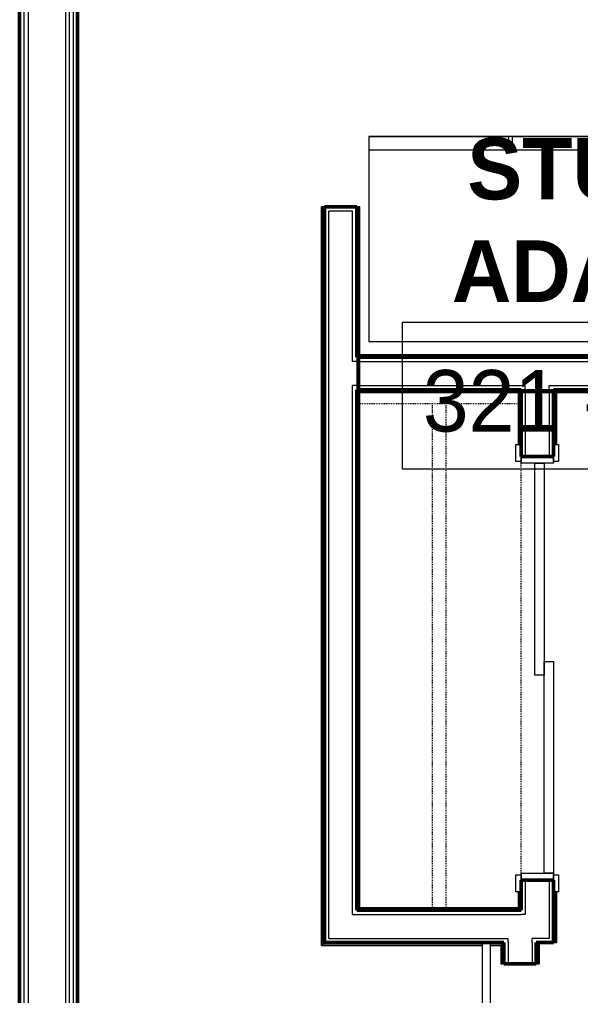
# Model space of a CAD drawing. Header units: inches. Extents: x -4218 to -1830, y 9767 to 12426.
# Drawn here: x -2719 to -2636.9, y 10558.2 to 10701 of the extents above; entities that cross this region are included whole.
import ezdxf

# ---------------------------------------------------------------- set-up
doc = ezdxf.new("R2010")
doc.units = ezdxf.units.IN
doc.header["$MEASUREMENT"] = 0
doc.linetypes.add('Dash', pattern=[0.25, 0.125, -0.125])
for name, color, linetype, lineweight in [('0-1', 7, 'Continuous', 5), ('0-2', 253, 'Continuous', 9), ('A-AREA-IDEN', 2, 'Continuous', 9), ('A-DOOR-1', 7, 'Continuous', 9), ('A-DOOR-2', 50, 'Continuous', 20), ('A-DOOR-3', 250, 'Continuous', 50), ('A-DOOR-FRAM-1', 50, 'Continuous', 20), ('A-WALL-1', 250, 'Continuous', 50), ('A-WALL-2', 10, 'Continuous', 13), ('A-WALL-3', 254, 'Continuous', 9), ('A-WALL-4', 253, 'Continuous', 9), ('A-WALL-5', 252, 'Continuous', 9), ('A-WALL-6', 7, 'Continuous', 9), ('I-WALL-1', 250, 'Continuous', 50), ('I-WALL-4', 252, 'Continuous', 9), ('Q-CASE-HDLN-1', 7, 'Dash', 9), ('Q-SPCQ-1', 7, 'Continuous', 9)]:
    doc.layers.add(name, color=color, linetype=linetype, lineweight=lineweight)
doc.styles.add('Century Gothic', font='ufonts.com_century-gothic.ttf', dxfattribs={"height": 9})
doc.styles.add('Century Gothic_B', font='GOTHICB.TTF', dxfattribs={"height": 9})

# ---------------------------------------------------------------- blocks, each defined once
blk = doc.blocks.new('Basic Wall _ INT - W4BØF - _5_8 GYP - 2X4 WOOD_BATT_ - 5_8 GYP_ - ___-3182903-BACKGROUND - 3RD FLOOR')
at = {"layer": 'A-WALL-3'}
blk.add_line((-2643.32, 10526.8), (-2643.35, 10526.8), dxfattribs=at)
at = {"layer": 'A-WALL-4'}
for p, q in [((-2643.32, 10565.9), (-2643.35, 10565.9)), ((-2643.15, 10565.9), (-2643.21, 10565.9)), ((-2643, 10565.9), (-2643.14, 10565.9)), ((-2642.94, 10565.9), (-2643, 10565.9)), ((-2643.35, 10522.54), (-2643.35, 10526.8)), ((-2643.15, 10526.8), (-2643.21, 10526.8)), ((-2643, 10526.8), (-2643.14, 10526.8)), ((-2642.94, 10526.8), (-2643, 10526.8)), ((-2643, 10526.79), (-2643, 10522.58)), ((-2643, 10522.4), (-2643, 10522.34)), ((-2643, 10522.34), (-2643, 10522.25)), ((-2643, 10522.24), (-2643, 10522.13)), ((-2643.35, 10475.54), (-2643.35, 10476.16))]:
    blk.add_line(p, q, dxfattribs=at)
at = {"layer": 'A-WALL-5'}
for p, q in [((-2643.35, 10565.9), (-2643.31, 10565.9)), ((-2643.35, 10562.8), (-2643.35, 10565.9)), ((-2643.31, 10565.9), (-2643.22, 10565.9)), ((-2643.22, 10565.9), (-2642.94, 10565.9)), ((-2643, 10565.9), (-2643, 10562.8)), ((-2643.35, 10562.8), (-2643.32, 10562.8)), ((-2643.21, 10562.8), (-2643.15, 10562.8)), ((-2643.14, 10562.8), (-2643, 10562.8)), ((-2643, 10562.8), (-2642.94, 10562.8)), ((-2643.35, 10526.8), (-2643.31, 10526.8)), ((-2643.31, 10526.8), (-2643.22, 10526.8)), ((-2643.22, 10526.8), (-2642.94, 10526.8)), ((-2643.22, 10522.56), (-2643.22, 10526.79)), ((-2642.94, 10526.79), (-2642.94, 10522.58)), ((-2643.35, 10476.16), (-2643.35, 10522.54)), ((-2643, 10522.13), (-2643, 10475.52)), ((-2642.94, 10522.4), (-2642.94, 10522.34)), ((-2642.94, 10522.34), (-2642.94, 10522.25)), ((-2642.94, 10522.24), (-2642.94, 10522.13)), ((-2643.35, 10475.52), (-2643.32, 10475.52)), ((-2643.21, 10475.52), (-2643.15, 10475.52)), ((-2643.14, 10475.52), (-2643, 10475.52)), ((-2643, 10475.52), (-2642.94, 10475.52))]:
    blk.add_line(p, q, dxfattribs=at)
at = {"layer": 'A-WALL-6'}
for p, q in [((-2643.22, 10562.8), (-2643.22, 10565.9)), ((-2642.94, 10565.9), (-2642.94, 10562.8)), ((-2643.31, 10562.8), (-2643.35, 10562.8)), ((-2643.22, 10562.8), (-2643.31, 10562.8)), ((-2642.94, 10562.8), (-2643.22, 10562.8)), ((-2643.22, 10475.52), (-2643.22, 10522.54)), ((-2642.94, 10522.13), (-2642.94, 10475.52)), ((-2643.31, 10475.52), (-2643.35, 10475.52)), ((-2643.22, 10475.52), (-2643.31, 10475.52)), ((-2642.94, 10475.52), (-2643.22, 10475.52))]:
    blk.add_line(p, q, dxfattribs=at)
blk = doc.blocks.new('Basic Wall _ INT - W4BØF - _5_8 GYP - 2X4 WOOD_BATT_ - 5_8 GYP_ - ___-3182904-BACKGROUND - 3RD FLOOR')
at = {"layer": 'A-WALL-4'}
for p, q in [((-2648.3, 10565.69), (-2648.45, 10565.55)), ((-2648.24, 10565.76), (-2648.3, 10565.7)), ((-2648.1, 10565.9), (-2648.12, 10565.87)), ((-2648.45, 10565.55), (-2648.51, 10565.48)), ((-2648.45, 10476.16), (-2648.45, 10475.54)), ((-2648.1, 10475.54), (-2648.1, 10476.16)), ((-2648.51, 10475.52), (-2648.45, 10475.52)), ((-2648.45, 10475.52), (-2648.3, 10475.52)), ((-2648.3, 10475.52), (-2648.24, 10475.52)), ((-2648.12, 10475.52), (-2648.1, 10475.52))]:
    blk.add_line(p, q, dxfattribs=at)
at = {"layer": 'A-WALL-5'}
for p, q in [((-2648.1, 10562.8), (-2648.1, 10565.9)), ((-2648.45, 10565.55), (-2648.45, 10562.8)), ((-2648.51, 10562.8), (-2648.45, 10562.8)), ((-2648.45, 10562.8), (-2648.3, 10562.8)), ((-2648.3, 10562.8), (-2648.24, 10562.8)), ((-2648.12, 10562.8), (-2648.1, 10562.8)), ((-2648.45, 10526.8), (-2648.51, 10526.8)), ((-2648.3, 10526.8), (-2648.45, 10526.8)), ((-2648.45, 10526.8), (-2648.45, 10476.16)), ((-2648.24, 10526.8), (-2648.3, 10526.8)), ((-2648.1, 10526.8), (-2648.12, 10526.8)), ((-2648.1, 10476.16), (-2648.1, 10526.8)), ((-2648.51, 10476.16), (-2648.51, 10475.54)), ((-2648.22, 10476.16), (-2648.22, 10475.54)), ((-2648.22, 10475.52), (-2648.51, 10475.52)), ((-2648.14, 10475.52), (-2648.22, 10475.52)), ((-2648.1, 10475.52), (-2648.14, 10475.52))]:
    blk.add_line(p, q, dxfattribs=at)
at = {"layer": 'A-WALL-6'}
for p, q in [((-2648.22, 10565.77), (-2648.22, 10562.8)), ((-2648.14, 10565.85), (-2648.1, 10565.9)), ((-2648.51, 10565.48), (-2648.51, 10562.8)), ((-2648.22, 10562.8), (-2648.51, 10562.8)), ((-2648.14, 10562.8), (-2648.22, 10562.8)), ((-2648.1, 10562.8), (-2648.14, 10562.8)), ((-2648.51, 10526.8), (-2648.22, 10526.8)), ((-2648.51, 10526.8), (-2648.51, 10476.16)), ((-2648.22, 10526.8), (-2648.22, 10476.16)), ((-2648.22, 10526.8), (-2648.14, 10526.8)), ((-2648.14, 10526.8), (-2648.1, 10526.8))]:
    blk.add_line(p, q, dxfattribs=at)
at = {"layer": 'A-WALL-6', "flags": 128}
for points in [[(-2648.51, 10565.48), (-2648.39, 10565.6), (-2648.3, 10565.7), (-2648.24, 10565.75), (-2648.22, 10565.77)], [(-2648.22, 10565.77), (-2648.22, 10565.78), (-2648.21, 10565.78), (-2648.2, 10565.8), (-2648.18, 10565.81), (-2648.16, 10565.83), (-2648.14, 10565.85)]]:
    blk.add_lwpolyline(points, dxfattribs=at)
blk = doc.blocks.new('Basic Wall _ INT - W4BØF - _5_8 GYP - 2X4 WOOD_BATT_ - 5_8 GYP_ - ___-3182907-BACKGROUND - 3RD FLOOR')
at = {"layer": 'A-WALL-3'}
for p, q in [((-2645.93, 10646.8), (-2645.99, 10646.8)), ((-2645.78, 10646.8), (-2645.93, 10646.8)), ((-2645.72, 10646.8), (-2645.78, 10646.8)), ((-2645.58, 10646.8), (-2645.6, 10646.8))]:
    blk.add_line(p, q, dxfattribs=at)
at = {"layer": 'A-WALL-4'}
for p, q in [((-2645.99, 10646.8), (-2645.87, 10646.8)), ((-2645.93, 10646.64), (-2645.93, 10646.59)), ((-2645.93, 10646.58), (-2645.93, 10646.5)), ((-2645.93, 10646.48), (-2645.93, 10646.38)), ((-2645.87, 10646.8), (-2645.78, 10646.8)), ((-2645.78, 10646.8), (-2645.7, 10646.8)), ((-2645.7, 10646.8), (-2645.69, 10646.8)), ((-2645.69, 10646.8), (-2645.64, 10646.8)), ((-2645.58, 10573.31), (-2645.58, 10575.06)), ((-2645.99, 10571.06), (-2645.93, 10571)), ((-2645.93, 10571), (-2645.78, 10570.85)), ((-2645.78, 10570.85), (-2645.72, 10570.79)), ((-2645.6, 10570.67), (-2645.58, 10570.65))]:
    blk.add_line(p, q, dxfattribs=at)
at = {"layer": 'A-WALL-5'}
for p, q in [((-2645.99, 10646.64), (-2645.99, 10646.59)), ((-2645.99, 10646.58), (-2645.99, 10646.5)), ((-2645.99, 10646.48), (-2645.99, 10646.38)), ((-2645.93, 10646.38), (-2645.93, 10638.81)), ((-2645.64, 10646.8), (-2645.62, 10646.8)), ((-2645.62, 10646.8), (-2645.58, 10646.8)), ((-2645.58, 10638.81), (-2645.58, 10646.8)), ((-2645.93, 10573.31), (-2645.93, 10571)), ((-2645.58, 10570.65), (-2645.58, 10573.31))]:
    blk.add_line(p, q, dxfattribs=at)
at = {"layer": 'A-WALL-6'}
for p, q in [((-2645.99, 10646.38), (-2645.99, 10638.81)), ((-2645.7, 10646.8), (-2645.7, 10638.81)), ((-2645.99, 10573.31), (-2645.99, 10571.06)), ((-2645.7, 10573.31), (-2645.7, 10570.77))]:
    blk.add_line(p, q, dxfattribs=at)
at = {"layer": 'A-WALL-6', "flags": 128}
for points in [[(-2645.7, 10570.77), (-2645.72, 10570.79), (-2645.78, 10570.85), (-2645.87, 10570.94), (-2645.99, 10571.06)], [(-2645.62, 10570.69), (-2645.64, 10570.71), (-2645.66, 10570.73), (-2645.68, 10570.75), (-2645.69, 10570.76), (-2645.7, 10570.77), (-2645.7, 10570.77)]]:
    blk.add_lwpolyline(points, dxfattribs=at)
blk = doc.blocks.new('Basic Wall _ INT - W4BØF - _5_8 GYP - 2X4 WOOD_BATT_ - 5_8 GYP_ - ___-3182908-BACKGROUND - 3RD FLOOR')
at = {"layer": 'A-WALL-3'}
for p, q in [((-2640.8, 10646.8), (-2640.83, 10646.8)), ((-2640.62, 10646.8), (-2640.69, 10646.8)), ((-2640.47, 10646.8), (-2640.62, 10646.8)), ((-2640.41, 10646.8), (-2640.47, 10646.8))]:
    blk.add_line(p, q, dxfattribs=at)
at = {"layer": 'A-WALL-4'}
for p, q in [((-2640.76, 10646.8), (-2640.72, 10646.8)), ((-2640.72, 10646.8), (-2640.71, 10646.8)), ((-2640.71, 10646.8), (-2640.7, 10646.8)), ((-2640.7, 10646.8), (-2640.7, 10646.8)), ((-2640.7, 10646.8), (-2640.68, 10646.8)), ((-2640.68, 10646.8), (-2640.53, 10646.8)), ((-2640.53, 10646.8), (-2640.41, 10646.8)), ((-2640.47, 10646.64), (-2640.47, 10646.59)), ((-2640.47, 10646.58), (-2640.47, 10646.5)), ((-2640.47, 10646.48), (-2640.47, 10646.38)), ((-2640.83, 10573.31), (-2640.83, 10574.67))]:
    blk.add_line(p, q, dxfattribs=at)
at = {"layer": 'A-WALL-5'}
for p, q in [((-2640.83, 10646.8), (-2640.78, 10646.8)), ((-2640.83, 10638.81), (-2640.83, 10646.8)), ((-2640.78, 10646.8), (-2640.76, 10646.8)), ((-2640.47, 10646.38), (-2640.47, 10638.81)), ((-2640.41, 10646.64), (-2640.41, 10646.59)), ((-2640.41, 10646.58), (-2640.41, 10646.5)), ((-2640.41, 10646.48), (-2640.41, 10646.38)), ((-2640.83, 10565.9), (-2640.83, 10573.31)), ((-2640.47, 10573.31), (-2640.47, 10565.9)), ((-2640.83, 10565.9), (-2640.8, 10565.9)), ((-2640.69, 10565.9), (-2640.62, 10565.9)), ((-2640.62, 10565.9), (-2640.47, 10565.9)), ((-2640.47, 10565.9), (-2640.41, 10565.9))]:
    blk.add_line(p, q, dxfattribs=at)
at = {"layer": 'A-WALL-6'}
for p, q in [((-2640.7, 10638.81), (-2640.7, 10646.8)), ((-2640.41, 10646.38), (-2640.41, 10638.81)), ((-2640.7, 10565.9), (-2640.7, 10573.31)), ((-2640.41, 10573.31), (-2640.41, 10565.9)), ((-2640.78, 10565.9), (-2640.83, 10565.9)), ((-2640.7, 10565.9), (-2640.78, 10565.9)), ((-2640.41, 10565.9), (-2640.7, 10565.9))]:
    blk.add_line(p, q, dxfattribs=at)
blk = doc.blocks.new('SLIDING - FLUSH - 5-0 x 6-8-3203586-BACKGROUND - 3RD FLOOR')
at = {"layer": 'A-DOOR-1'}
for p, q in [((-32.75, 3.25), (-30.25, 3.25)), ((-32.75, 2.5), (-32.75, 3.25)), ((-30.25, 3.25), (-30.25, 2.5)), ((30.25, 3.25), (32.75, 3.25)), ((30.25, 2.5), (30.25, 3.25)), ((32.75, 3.25), (32.75, 2.5)), ((-30.25, 2.5), (-32.75, 2.5)), ((32.75, 2.5), (30.25, 2.5)), ((-32.75, -2.25), (-30.25, -2.25)), ((-32.75, -3), (-32.75, -2.25)), ((-30.25, -2.25), (-30.25, -3)), ((30.25, -2.25), (32.75, -2.25)), ((30.25, -3), (30.25, -2.25)), ((32.75, -2.25), (32.75, -3)), ((-30.25, -3), (-32.75, -3)), ((32.75, -3), (30.25, -3))]:
    blk.add_line(p, q, dxfattribs=at)
at = {"layer": 'A-DOOR-2'}
for p, q in [((-1, -0.88), (-1, 0.5)), ((-1, 0.5), (30, 0.5)), ((30, 0.5), (30, -0.88)), ((-30, -2.25), (-30, -0.88)), ((-30, -0.88), (1, -0.88)), ((30, -0.88), (-1, -0.88)), ((1, -0.88), (1, -2.25)), ((1, -2.25), (-30, -2.25))]:
    blk.add_line(p, q, dxfattribs=at)
at = {"layer": 'A-DOOR-FRAM-1'}
for p, q in [((-31, -2.25), (-31, 2.5)), ((-31, 2.5), (-30, 2.5)), ((-30, 2.5), (-30, -2.25)), ((30, 2.5), (31, 2.5)), ((30, -2.25), (30, 2.5)), ((31, 2.5), (31, -2.25)), ((-30, -2.25), (-31, -2.25)), ((31, -2.25), (30, -2.25))]:
    blk.add_line(p, q, dxfattribs=at)
blk = doc.blocks.new('Basic Wall _ INT - W4BØF - _5_8 GYP - 2X4 WOOD_BATT_ - 5_8 GYP_ - ___-3182909-BACKGROUND - 3RD FLOOR')
at = {"layer": 'A-WALL-3'}
for p, q in [((-2669.6, 10651.96), (-2669.6, 10651.9)), ((-2669.6, 10651.9), (-2669.6, 10651.75)), ((-2669.6, 10651.75), (-2669.6, 10651.69)), ((-2669.6, 10651.57), (-2669.6, 10651.55)), ((-2634.85, 10651.9), (-2631.57, 10651.9)), ((-2610.62, 10651.55), (-2634.85, 10651.55)), ((-2631.51, 10651.9), (-2610.62, 10651.9)), ((-2586.62, 10651.9), (-2586.37, 10651.9)), ((-2586.37, 10651.55), (-2586.62, 10651.55)), ((-2553.37, 10651.55), (-2586.37, 10651.55)), ((-2553.37, 10651.9), (-2521.81, 10651.9)), ((-2517.37, 10651.55), (-2553.37, 10651.55)), ((-2521.8, 10651.9), (-2519.89, 10651.9)), ((-2519.8, 10651.9), (-2517.37, 10651.9)), ((-2516.75, 10651.9), (-2516.75, 10651.96)), ((-2516.75, 10651.75), (-2516.75, 10651.9)), ((-2516.75, 10651.69), (-2516.75, 10651.75)), ((-2516.75, 10651.55), (-2516.75, 10651.57))]:
    blk.add_line(p, q, dxfattribs=at)
at = {"layer": 'A-WALL-4'}
for p, q in [((-2669.6, 10651.67), (-2669.6, 10651.96)), ((-2669.6, 10651.63), (-2669.6, 10651.67)), ((-2669.6, 10651.61), (-2669.6, 10651.63)), ((-2669.44, 10651.9), (-2669.4, 10651.9)), ((-2669.38, 10651.9), (-2669.3, 10651.9)), ((-2669.28, 10651.9), (-2669.19, 10651.9)), ((-2633.77, 10651.67), (-2634.85, 10651.67)), ((-2610.62, 10651.67), (-2633.66, 10651.67)), ((-2586.37, 10651.67), (-2586.62, 10651.67)), ((-2518.27, 10651.67), (-2553.37, 10651.67)), ((-2517.37, 10651.67), (-2518.18, 10651.67)), ((-2517.37, 10651.9), (-2516.75, 10651.9)), ((-2516.75, 10651.55), (-2517.37, 10651.55)), ((-2516.75, 10651.96), (-2516.75, 10651.75)), ((-2516.75, 10651.75), (-2516.75, 10651.69)), ((-2516.75, 10651.69), (-2516.75, 10651.67)), ((-2516.75, 10651.67), (-2516.75, 10651.65)), ((-2516.75, 10651.67), (-2516.75, 10651.67)), ((-2516.75, 10651.65), (-2516.75, 10651.61)), ((-2516.75, 10651.61), (-2516.75, 10651.59)), ((-2516.75, 10651.59), (-2516.75, 10651.55))]:
    blk.add_line(p, q, dxfattribs=at)
at = {"layer": 'A-WALL-5'}
for p, q in [((-2669.6, 10651.59), (-2669.6, 10651.61)), ((-2669.6, 10651.55), (-2669.6, 10651.59)), ((-2634.85, 10651.55), (-2669.6, 10651.55)), ((-2669.44, 10651.96), (-2669.4, 10651.96)), ((-2669.38, 10651.96), (-2669.3, 10651.96)), ((-2669.28, 10651.96), (-2669.19, 10651.96)), ((-2669.19, 10651.9), (-2634.85, 10651.9)), ((-2634.85, 10651.96), (-2630.94, 10651.96)), ((-2630.92, 10651.96), (-2610.62, 10651.96)), ((-2586.62, 10651.96), (-2586.37, 10651.96)), ((-2543.12, 10651.96), (-2542.37, 10651.96)), ((-2517.37, 10651.96), (-2516.75, 10651.96)), ((-2516.75, 10651.67), (-2517.37, 10651.67))]:
    blk.add_line(p, q, dxfattribs=at)
at = {"layer": 'A-WALL-6'}
for p, q in [((-2634.85, 10651.67), (-2669.6, 10651.67)), ((-2669.19, 10651.96), (-2634.85, 10651.96))]:
    blk.add_line(p, q, dxfattribs=at)
blk = doc.blocks.new('Basic Wall _ INT - W4BØF - _5_8 GYP - 2X4 WOOD_BATT_ - 5_8 GYP_ - ___-3182910-BACKGROUND - 3RD FLOOR')
at = {"layer": 'A-WALL-3'}
for p, q in [((-2669.6, 10646.8), (-2669.6, 10646.77)), ((-2669.6, 10646.66), (-2669.6, 10646.59)), ((-2669.6, 10646.59), (-2669.6, 10646.44)), ((-2669.6, 10646.44), (-2669.6, 10646.38)), ((-2516.75, 10646.77), (-2516.75, 10646.8)), ((-2516.75, 10646.59), (-2516.75, 10646.66)), ((-2516.75, 10646.44), (-2516.75, 10646.59)), ((-2516.75, 10646.38), (-2516.75, 10646.44))]:
    blk.add_line(p, q, dxfattribs=at)
at = {"layer": 'A-WALL-4'}
for p, q in [((-2669.6, 10646.69), (-2669.6, 10646.73)), ((-2669.6, 10646.68), (-2669.6, 10646.69)), ((-2669.6, 10646.67), (-2669.6, 10646.68)), ((-2669.6, 10646.59), (-2669.6, 10646.67)), ((-2669.6, 10646.67), (-2669.6, 10646.67)), ((-2669.6, 10646.38), (-2669.6, 10646.59)), ((-2669.37, 10646.44), (-2669.3, 10646.44)), ((-2669.27, 10646.44), (-2669.19, 10646.44)), ((-2645.99, 10646.44), (-2645.87, 10646.44)), ((-2645.87, 10646.44), (-2645.78, 10646.44)), ((-2645.78, 10646.44), (-2645.72, 10646.44)), ((-2640.83, 10646.8), (-2645.58, 10646.8)), ((-2645.58, 10646.44), (-2644.97, 10646.44)), ((-2644.95, 10646.44), (-2641.45, 10646.44)), ((-2641.43, 10646.44), (-2640.83, 10646.44)), ((-2640.68, 10646.44), (-2640.63, 10646.44)), ((-2640.62, 10646.44), (-2640.53, 10646.44)), ((-2640.53, 10646.44), (-2640.42, 10646.44)), ((-2516.75, 10646.8), (-2517.37, 10646.8)), ((-2517.37, 10646.44), (-2516.75, 10646.44)), ((-2516.75, 10646.8), (-2516.75, 10646.75)), ((-2516.75, 10646.75), (-2516.75, 10646.73)), ((-2516.75, 10646.73), (-2516.75, 10646.71)), ((-2516.75, 10646.71), (-2516.75, 10646.69)), ((-2516.75, 10646.69), (-2516.75, 10646.68)), ((-2516.75, 10646.68), (-2516.75, 10646.67)), ((-2516.75, 10646.67), (-2516.75, 10646.67)), ((-2516.75, 10646.67), (-2516.75, 10646.38))]:
    blk.add_line(p, q, dxfattribs=at)
at = {"layer": 'A-WALL-5'}
for p, q in [((-2669.6, 10646.75), (-2669.6, 10646.8)), ((-2645.58, 10646.8), (-2669.6, 10646.8)), ((-2669.6, 10646.73), (-2669.6, 10646.75)), ((-2669.37, 10646.38), (-2669.3, 10646.38)), ((-2669.27, 10646.38), (-2669.19, 10646.38)), ((-2669.19, 10646.44), (-2645.99, 10646.44)), ((-2645.99, 10646.38), (-2645.87, 10646.38)), ((-2645.87, 10646.38), (-2645.78, 10646.38)), ((-2645.78, 10646.38), (-2645.72, 10646.38)), ((-2645.58, 10646.67), (-2644.96, 10646.67)), ((-2645.58, 10646.38), (-2644.98, 10646.38)), ((-2644.95, 10646.67), (-2641.45, 10646.67)), ((-2644.95, 10646.38), (-2641.45, 10646.38)), ((-2641.44, 10646.67), (-2640.83, 10646.67)), ((-2641.42, 10646.38), (-2640.83, 10646.38)), ((-2517.37, 10646.8), (-2640.83, 10646.8)), ((-2640.68, 10646.38), (-2640.63, 10646.38)), ((-2640.62, 10646.38), (-2640.54, 10646.38)), ((-2640.53, 10646.38), (-2640.42, 10646.38)), ((-2640.42, 10646.44), (-2517.37, 10646.44)), ((-2517.37, 10646.67), (-2516.75, 10646.67)), ((-2517.37, 10646.38), (-2516.75, 10646.38))]:
    blk.add_line(p, q, dxfattribs=at)
at = {"layer": 'A-WALL-6'}
for p, q in [((-2669.6, 10646.67), (-2645.58, 10646.67)), ((-2669.19, 10646.38), (-2645.99, 10646.38)), ((-2640.83, 10646.67), (-2517.37, 10646.67)), ((-2640.41, 10646.38), (-2517.37, 10646.38))]:
    blk.add_line(p, q, dxfattribs=at)
blk = doc.blocks.new('Basic Wall _ INT - W4BØF - _5_8 GYP - 2X4 WOOD_BATT_ - 5_8 GYP_ - ___-3182911-BACKGROUND - 3RD FLOOR')
at = {"layer": 'A-WALL-4'}
for p, q in [((-2669.6, 10651.55), (-2669.6, 10646.8)), ((-2669.25, 10651.84), (-2669.25, 10651.96)), ((-2669.25, 10651.75), (-2669.25, 10651.84)), ((-2669.25, 10651.69), (-2669.25, 10651.75)), ((-2669.25, 10650.92), (-2669.25, 10651.54)), ((-2669.25, 10647.42), (-2669.25, 10650.87)), ((-2669.25, 10646.8), (-2669.25, 10647.41)), ((-2669.25, 10646.59), (-2669.25, 10646.65)), ((-2669.25, 10646.5), (-2669.25, 10646.59)), ((-2669.25, 10646.38), (-2669.25, 10646.5)), ((-2669.6, 10570.65), (-2669.57, 10570.67)), ((-2669.46, 10570.79), (-2669.4, 10570.85)), ((-2669.39, 10570.85), (-2669.25, 10571)), ((-2669.25, 10571), (-2669.19, 10571.06))]:
    blk.add_line(p, q, dxfattribs=at)
at = {"layer": 'A-WALL-5'}
for p, q in [((-2669.57, 10673.56), (-2669.6, 10673.56)), ((-2669.6, 10673.56), (-2669.6, 10651.55)), ((-2669.4, 10673.56), (-2669.46, 10673.56)), ((-2669.25, 10673.56), (-2669.39, 10673.56)), ((-2669.19, 10673.56), (-2669.25, 10673.56)), ((-2669.25, 10651.96), (-2669.25, 10673.56)), ((-2669.47, 10650.92), (-2669.47, 10651.55)), ((-2669.19, 10651.84), (-2669.19, 10651.96)), ((-2669.19, 10651.75), (-2669.19, 10651.84)), ((-2669.19, 10651.69), (-2669.19, 10651.75)), ((-2669.19, 10650.87), (-2669.19, 10651.54)), ((-2669.47, 10647.42), (-2669.47, 10650.9)), ((-2669.19, 10647.42), (-2669.19, 10650.86)), ((-2669.47, 10646.8), (-2669.47, 10647.42)), ((-2669.19, 10646.8), (-2669.19, 10647.41)), ((-2669.6, 10646.8), (-2669.6, 10570.65)), ((-2669.25, 10571), (-2669.25, 10646.38)), ((-2669.19, 10646.59), (-2669.19, 10646.65)), ((-2669.19, 10646.5), (-2669.19, 10646.59)), ((-2669.19, 10646.38), (-2669.19, 10646.5))]:
    blk.add_line(p, q, dxfattribs=at)
at = {"layer": 'A-WALL-6'}
for p, q in [((-2669.6, 10673.56), (-2669.56, 10673.56)), ((-2669.56, 10673.56), (-2669.47, 10673.56)), ((-2669.47, 10651.55), (-2669.47, 10673.56)), ((-2669.47, 10673.56), (-2669.19, 10673.56)), ((-2669.19, 10651.96), (-2669.19, 10673.56)), ((-2669.47, 10570.77), (-2669.47, 10646.8)), ((-2669.19, 10571.06), (-2669.19, 10646.38))]:
    blk.add_line(p, q, dxfattribs=at)
at = {"layer": 'A-WALL-6', "flags": 128}
for points in [[(-2669.47, 10570.77), (-2669.48, 10570.77), (-2669.48, 10570.76), (-2669.5, 10570.75), (-2669.51, 10570.73), (-2669.53, 10570.71), (-2669.56, 10570.69)], [(-2669.19, 10571.06), (-2669.3, 10570.94), (-2669.4, 10570.85), (-2669.45, 10570.79), (-2669.47, 10570.77)]]:
    blk.add_lwpolyline(points, dxfattribs=at)
blk = doc.blocks.new('Basic Wall _ INT - W4BØF - _5_8 GYP - 2X4 WOOD_BATT_ - 5_8 GYP_ - ___-3182912-BACKGROUND - 3RD FLOOR')
at = {"layer": 'A-WALL-4'}
for p, q in [((-2674.7, 10565.55), (-2674.55, 10565.69)), ((-2674.55, 10565.7), (-2674.49, 10565.76)), ((-2674.37, 10565.87), (-2674.35, 10565.9)), ((-2674.76, 10565.48), (-2674.7, 10565.55))]:
    blk.add_line(p, q, dxfattribs=at)
at = {"layer": 'A-WALL-5'}
for p, q in [((-2674.7, 10673.56), (-2674.76, 10673.56)), ((-2674.55, 10673.56), (-2674.7, 10673.56)), ((-2674.7, 10565.55), (-2674.7, 10673.56)), ((-2674.49, 10673.56), (-2674.55, 10673.56)), ((-2674.35, 10673.56), (-2674.37, 10673.56)), ((-2674.35, 10673.56), (-2674.35, 10565.9))]:
    blk.add_line(p, q, dxfattribs=at)
at = {"layer": 'A-WALL-6'}
for p, q in [((-2674.76, 10673.56), (-2674.47, 10673.56)), ((-2674.76, 10565.48), (-2674.76, 10673.56)), ((-2674.47, 10673.56), (-2674.47, 10565.77)), ((-2674.47, 10673.56), (-2674.39, 10673.56)), ((-2674.39, 10673.56), (-2674.35, 10673.56))]:
    blk.add_line(p, q, dxfattribs=at)
at = {"layer": 'A-WALL-6', "flags": 128}
for points in [[(-2674.47, 10565.77), (-2674.49, 10565.75), (-2674.55, 10565.7), (-2674.64, 10565.6), (-2674.76, 10565.48)], [(-2674.39, 10565.85), (-2674.41, 10565.83), (-2674.43, 10565.81), (-2674.45, 10565.8), (-2674.46, 10565.78), (-2674.47, 10565.78), (-2674.47, 10565.77)]]:
    blk.add_lwpolyline(points, dxfattribs=at)
blk = doc.blocks.new('Basic Wall _ INT - W4BØF - _5_8 GYP - 2X4 WOOD_BATT_ - 5_8 GYP_ - ___-3182913-BACKGROUND - 3RD FLOOR')
at = {"layer": 'A-WALL-4'}
for p, q in [((-2674.55, 10565.69), (-2674.7, 10565.55)), ((-2674.49, 10565.76), (-2674.55, 10565.7)), ((-2674.35, 10565.9), (-2674.37, 10565.87)), ((-2648.45, 10565.55), (-2648.3, 10565.69)), ((-2648.3, 10565.7), (-2648.24, 10565.76)), ((-2648.12, 10565.87), (-2648.1, 10565.9)), ((-2674.7, 10565.55), (-2674.76, 10565.48)), ((-2648.51, 10565.48), (-2648.45, 10565.55))]:
    blk.add_line(p, q, dxfattribs=at)
at = {"layer": 'A-WALL-5'}
for p, q in [((-2648.1, 10565.9), (-2674.35, 10565.9)), ((-2674.7, 10565.55), (-2651.3, 10565.55)), ((-2650.05, 10565.55), (-2648.45, 10565.55))]:
    blk.add_line(p, q, dxfattribs=at)
at = {"layer": 'A-WALL-6'}
for p, q in [((-2674.47, 10565.77), (-2651.3, 10565.77)), ((-2650.05, 10565.77), (-2648.22, 10565.77)), ((-2648.1, 10565.9), (-2648.14, 10565.85)), ((-2674.76, 10565.48), (-2651.3, 10565.48)), ((-2650.05, 10565.48), (-2648.51, 10565.48))]:
    blk.add_line(p, q, dxfattribs=at)
at = {"layer": 'A-WALL-6', "flags": 128}
for points in [[(-2674.76, 10565.48), (-2674.64, 10565.6), (-2674.55, 10565.7), (-2674.49, 10565.75), (-2674.47, 10565.77)], [(-2674.47, 10565.77), (-2674.47, 10565.78), (-2674.46, 10565.78), (-2674.45, 10565.8), (-2674.43, 10565.81), (-2674.41, 10565.83), (-2674.39, 10565.85)], [(-2648.22, 10565.77), (-2648.24, 10565.75), (-2648.3, 10565.7), (-2648.39, 10565.6), (-2648.51, 10565.48)], [(-2648.14, 10565.85), (-2648.16, 10565.83), (-2648.18, 10565.81), (-2648.2, 10565.8), (-2648.21, 10565.78), (-2648.22, 10565.78), (-2648.22, 10565.77)]]:
    blk.add_lwpolyline(points, dxfattribs=at)
blk = doc.blocks.new('Basic Wall _ INT - W4BØF - _5_8 GYP - 2X4 WOOD_BATT_ - 5_8 GYP_ - ___-3182914-BACKGROUND - 3RD FLOOR')
at = {"layer": 'A-WALL-4'}
for p, q in [((-2669.57, 10570.67), (-2669.6, 10570.65)), ((-2669.4, 10570.85), (-2669.46, 10570.79)), ((-2669.25, 10571), (-2669.39, 10570.85)), ((-2669.19, 10571.06), (-2669.25, 10571)), ((-2645.93, 10571), (-2645.99, 10571.06)), ((-2645.78, 10570.85), (-2645.93, 10571)), ((-2645.72, 10570.79), (-2645.78, 10570.85)), ((-2645.58, 10570.65), (-2645.6, 10570.67))]:
    blk.add_line(p, q, dxfattribs=at)
at = {"layer": 'A-WALL-5'}
for p, q in [((-2645.58, 10570.65), (-2669.6, 10570.65)), ((-2669.25, 10571), (-2645.93, 10571))]:
    blk.add_line(p, q, dxfattribs=at)
at = {"layer": 'A-WALL-6'}
for p, q in [((-2645.7, 10570.77), (-2669.47, 10570.77)), ((-2669.19, 10571.06), (-2645.99, 10571.06))]:
    blk.add_line(p, q, dxfattribs=at)
at = {"layer": 'A-WALL-6', "flags": 128}
for points in [[(-2669.56, 10570.69), (-2669.53, 10570.71), (-2669.51, 10570.73), (-2669.5, 10570.75), (-2669.48, 10570.76), (-2669.48, 10570.77), (-2669.47, 10570.77)], [(-2669.47, 10570.77), (-2669.45, 10570.79), (-2669.4, 10570.85), (-2669.3, 10570.94), (-2669.19, 10571.06)], [(-2645.99, 10571.06), (-2645.87, 10570.94), (-2645.78, 10570.85), (-2645.72, 10570.79), (-2645.7, 10570.77)], [(-2645.7, 10570.77), (-2645.7, 10570.77), (-2645.69, 10570.76), (-2645.68, 10570.75), (-2645.66, 10570.73), (-2645.64, 10570.71), (-2645.62, 10570.69)]]:
    blk.add_lwpolyline(points, dxfattribs=at)
blk = doc.blocks.new('Refrigerator_-_Side-by-Side_6047 - 36_ X 30_-345559-BACKGROUND - 3RD FLOOR')
at = {"layer": 'Q-SPCQ-1'}
for p, q in [((17.87, 14.42), (-17.88, 14.42)), ((-17.88, 14.42), (-17.88, -15.58)), ((17.87, -15.58), (17.87, 14.42)), ((-17.88, -13.58), (-3.13, -13.58)), ((-17.88, -13.58), (-17.88, -15.58)), ((-3.13, -15.58), (-3.13, -13.58)), ((-2.63, -13.58), (17.87, -13.58)), ((-2.63, -13.58), (-2.63, -15.58)), ((17.87, -15.58), (17.87, -13.58)), ((-17.88, -15.58), (17.87, -15.58)), ((-3.13, -15.58), (-17.88, -15.58)), ((17.87, -15.58), (-2.63, -15.58))]:
    blk.add_line(p, q, dxfattribs=at)
blk = doc.blocks.new('BARN - FLUSH - 3-0 x 7-0 BARN DOOR-2961665-BACKGROUND - 3RD FLOOR')
at = {"layer": 'A-DOOR-1'}
for p, q in [((-56, 6), (-54.5, 6)), ((-56, 6), (-56, 5.67)), ((-54.5, 5.67), (-54.5, 6)), ((-23.5, 6), (-22, 6)), ((-23.5, 5.67), (-23.5, 6)), ((-22, 6), (-22, 5.67)), ((21, 5.57), (-60, 5.57)), ((-60, 4.95), (-60, 5.57)), ((-60, 4.32), (-60, 4.95)), ((-60, 4.32), (21, 4.32)), ((-56, 5.67), (-54.5, 5.67)), ((-23.5, 5.67), (-22, 5.67)), ((21, 5.57), (21, 4.95)), ((21, 4.95), (21, 4.32)), ((-52, 4.07), (-26, 4.07))]:
    blk.add_line(p, q, dxfattribs=at)
at = {"layer": 'A-DOOR-3'}
for p, q in [((-57, 5.82), (-56, 5.82)), ((-57, 5.57), (-57, 5.82)), ((-54.5, 5.82), (-23.5, 5.82)), ((-22, 5.82), (-21, 5.82)), ((-21, 5.82), (-21, 5.57)), ((-57, 4.07), (-57, 4.32)), ((-52, 4.33), (-52, 4.07)), ((-26, 4.07), (-26, 4.32)), ((-21, 4.32), (-21, 4.07)), ((-52, 4.07), (-57, 4.07)), ((-21, 4.07), (-26, 4.07))]:
    blk.add_line(p, q, dxfattribs=at)
blk = doc.blocks.new('OD_CW_Closet - OD_CW_Closet-2472542-BACKGROUND - 3RD FLOOR')
at = {"layer": 'Q-CASE-HDLN-1'}
for p, q in [((0.74, -24), (0.74, 0)), ((0.74, 0), (74.9, 0)), ((74.9, 0), (74.9, -24)), ((0.74, -11), (74.9, -11)), ((0.74, -13), (74.9, -13)), ((74.9, -24), (0.74, -24))]:
    blk.add_line(p, q, dxfattribs=at)
blk = doc.blocks.new('CTR - 1st Phase - Unit Layouts_rvt-1-BACKGROUND - 3RD FLOOR')
at = {"layer": 'A-WALL-1'}
for p, q in [((-2674.35, 10673.56), (-2674.35, 10570.65)), ((-2673.72, 10673.56), (-2674.35, 10673.56)), ((-2670.22, 10673.56), (-2673.72, 10673.56)), ((-2669.6, 10673.56), (-2670.22, 10673.56)), ((-2669.6, 10651.55), (-2669.6, 10673.56)), ((-2516.75, 10651.55), (-2669.6, 10651.55)), ((-2669.6, 10646.8), (-2645.58, 10646.8)), ((-2669.6, 10570.65), (-2669.6, 10646.8)), ((-2645.58, 10646.8), (-2645.58, 10637.06)), ((-2640.83, 10637.06), (-2640.83, 10646.8)), ((-2640.83, 10646.8), (-2516.75, 10646.8)), ((-2645.58, 10637.06), (-2640.83, 10637.06)), ((-2640.83, 10575.06), (-2645.58, 10575.06)), ((-2645.58, 10575.06), (-2645.58, 10570.65)), ((-2640.83, 10565.9), (-2640.83, 10575.06)), ((-2674.35, 10570.65), (-2674.35, 10566.52)), ((-2645.58, 10570.65), (-2669.6, 10570.65)), ((-2674.35, 10566.52), (-2674.35, 10565.9)), ((-2674.35, 10565.9), (-2648.1, 10565.9)), ((-2648.1, 10565.9), (-2648.1, 10562.8)), ((-2643.35, 10562.8), (-2643.35, 10565.9)), ((-2643.35, 10565.9), (-2641.45, 10565.9)), ((-2641.45, 10565.9), (-2640.83, 10565.9)), ((-2648.1, 10562.8), (-2643.35, 10562.8))]:
    blk.add_line(p, q, dxfattribs=at)
at = {"layer": 'A-WALL-2'}
for p, q in [((-2673.72, 10570.65), (-2673.72, 10672.93)), ((-2670.22, 10672.93), (-2673.72, 10672.93)), ((-2670.22, 10650.92), (-2670.22, 10672.93)), ((-2669.6, 10650.92), (-2670.22, 10650.92)), ((-2669.6, 10650.92), (-2517.37, 10650.92)), ((-2669.6, 10647.42), (-2670.22, 10647.42)), ((-2670.22, 10570.65), (-2670.22, 10647.42)), ((-2669.6, 10647.42), (-2644.95, 10647.42)), ((-2644.95, 10646.8), (-2644.95, 10647.42)), ((-2641.45, 10646.8), (-2641.45, 10647.42)), ((-2641.45, 10647.42), (-2517.37, 10647.42)), ((-2644.95, 10646.8), (-2644.95, 10637.06)), ((-2641.45, 10646.8), (-2641.45, 10637.06)), ((-2644.95, 10575.06), (-2644.95, 10570.02)), ((-2641.45, 10575.06), (-2641.45, 10566.52)), ((-2673.72, 10570.02), (-2673.72, 10570.65)), ((-2673.72, 10566.52), (-2673.72, 10570.02)), ((-2670.22, 10570.02), (-2670.22, 10570.65)), ((-2670.22, 10570.02), (-2645.58, 10570.02)), ((-2644.95, 10570.02), (-2645.58, 10570.02)), ((-2673.72, 10566.52), (-2647.47, 10566.52)), ((-2647.47, 10565.9), (-2647.47, 10566.52)), ((-2647.47, 10565.9), (-2647.47, 10562.8)), ((-2643.97, 10565.9), (-2643.97, 10566.52)), ((-2641.45, 10566.52), (-2643.97, 10566.52)), ((-2643.97, 10565.9), (-2643.97, 10562.8))]:
    blk.add_line(p, q, dxfattribs=at)
at = {"layer": 'A-WALL-3'}
for p, q in [((-2669.6, 10651.69), (-2669.6, 10651.96)), ((-2669.4, 10651.55), (-2669.44, 10651.55)), ((-2669.3, 10651.55), (-2669.38, 10651.55)), ((-2669.19, 10651.55), (-2669.28, 10651.55)), ((-2669.6, 10646.38), (-2669.6, 10646.65)), ((-2669.37, 10646.8), (-2669.3, 10646.8)), ((-2669.27, 10646.8), (-2669.19, 10646.8)), ((-2645.99, 10646.8), (-2645.72, 10646.8)), ((-2645.58, 10646.64), (-2645.58, 10646.59)), ((-2645.58, 10646.58), (-2645.58, 10646.5)), ((-2645.58, 10646.48), (-2645.58, 10646.38)), ((-2640.83, 10646.59), (-2640.83, 10646.64)), ((-2640.83, 10646.5), (-2640.83, 10646.58)), ((-2640.83, 10646.38), (-2640.83, 10646.48)), ((-2640.68, 10646.8), (-2640.41, 10646.8)), ((-2645.58, 10575.06), (-2645.58, 10573.31)), ((-2640.83, 10573.31), (-2640.83, 10574.67))]:
    blk.add_line(p, q, dxfattribs=at)
at = {"layer": 'A-WALL-4'}
for p, q in [((-2674.35, 10673.56), (-2674.35, 10570.65)), ((-2669.6, 10651.96), (-2669.6, 10673.56)), ((-2634.85, 10651.55), (-2669.19, 10651.55)), ((-2669.6, 10570.65), (-2669.6, 10646.38)), ((-2669.19, 10646.8), (-2645.99, 10646.8)), ((-2645.58, 10646.38), (-2645.58, 10638.81)), ((-2640.83, 10638.81), (-2640.83, 10646.38)), ((-2640.41, 10646.8), (-2517.37, 10646.8)), ((-2640.83, 10637.06), (-2645.58, 10637.06)), ((-2645.58, 10575.06), (-2640.83, 10575.06)), ((-2645.58, 10573.31), (-2645.58, 10570.65)), ((-2640.83, 10565.9), (-2640.83, 10573.31)), ((-2674.35, 10565.9), (-2674.35, 10570.65)), ((-2645.58, 10570.65), (-2669.6, 10570.65)), ((-2674.35, 10565.9), (-2648.1, 10565.9)), ((-2648.1, 10565.9), (-2648.1, 10562.8)), ((-2643.35, 10562.8), (-2643.35, 10565.9)), ((-2642.94, 10565.9), (-2643.2, 10565.9))]:
    blk.add_line(p, q, dxfattribs=at)
at = {"layer": 'A-WALL-5'}
for p, q in [((-2674.35, 10673.56), (-2669.6, 10673.56)), ((-2640.83, 10565.9), (-2642.94, 10565.9)), ((-2647.5, 10562.8), (-2648.1, 10562.8)), ((-2643.35, 10562.8), (-2647.47, 10562.8))]:
    blk.add_line(p, q, dxfattribs=at)
at = {"layer": '0-2'}
for name, p, rotation in [('Refrigerator_-_Side-by-Side_6047 - 36_ X 30_-345559-BACKGROUND - 3RD FLOOR', (-2650, 10668.28), 180), ('OD_CW_Closet - OD_CW_Closet-2472542-BACKGROUND - 3RD FLOOR', (-2645.6, 10645.54), 269.9999999999745), ('SLIDING - FLUSH - 5-0 x 6-8-3203586-BACKGROUND - 3RD FLOOR', (-2643.08, 10606.06), 89.99999999993386), ('BARN - FLUSH - 3-0 x 7-0 BARN DOOR-2961665-BACKGROUND - 3RD FLOOR', (-2645.72, 10544.8), 89.99999999995667)]:
    blk.add_blockref(name, p, dxfattribs=dict(at, rotation=rotation))
for name in ['Basic Wall _ INT - W4BØF - _5_8 GYP - 2X4 WOOD_BATT_ - 5_8 GYP_ - ___-3182912-BACKGROUND - 3RD FLOOR', 'Basic Wall _ INT - W4BØF - _5_8 GYP - 2X4 WOOD_BATT_ - 5_8 GYP_ - ___-3182911-BACKGROUND - 3RD FLOOR', 'Basic Wall _ INT - W4BØF - _5_8 GYP - 2X4 WOOD_BATT_ - 5_8 GYP_ - ___-3182909-BACKGROUND - 3RD FLOOR', 'Basic Wall _ INT - W4BØF - _5_8 GYP - 2X4 WOOD_BATT_ - 5_8 GYP_ - ___-3182910-BACKGROUND - 3RD FLOOR', 'Basic Wall _ INT - W4BØF - _5_8 GYP - 2X4 WOOD_BATT_ - 5_8 GYP_ - ___-3182907-BACKGROUND - 3RD FLOOR', 'Basic Wall _ INT - W4BØF - _5_8 GYP - 2X4 WOOD_BATT_ - 5_8 GYP_ - ___-3182908-BACKGROUND - 3RD FLOOR', 'Basic Wall _ INT - W4BØF - _5_8 GYP - 2X4 WOOD_BATT_ - 5_8 GYP_ - ___-3182914-BACKGROUND - 3RD FLOOR', 'Basic Wall _ INT - W4BØF - _5_8 GYP - 2X4 WOOD_BATT_ - 5_8 GYP_ - ___-3182913-BACKGROUND - 3RD FLOOR', 'Basic Wall _ INT - W4BØF - _5_8 GYP - 2X4 WOOD_BATT_ - 5_8 GYP_ - ___-3182904-BACKGROUND - 3RD FLOOR', 'Basic Wall _ INT - W4BØF - _5_8 GYP - 2X4 WOOD_BATT_ - 5_8 GYP_ - ___-3182903-BACKGROUND - 3RD FLOOR']:
    blk.add_blockref(name, (0, 0), dxfattribs=at)
blk = doc.blocks.new('CTR - 1st Phase - Common Walls_rvt-1-BACKGROUND - 3RD FLOOR')
at = {"layer": 'A-WALL-2'}
for p, q in [((-2718.35, 10843.14), (-2718.35, 10476.16)), ((-2717.72, 10843.14), (-2717.72, 10476.16)), ((-2712.22, 10843.14), (-2712.22, 10476.16)), ((-2711.72, 10843.14), (-2711.72, 10476.16)), ((-2711.1, 10843.14), (-2711.1, 10476.16))]:
    blk.add_line(p, q, dxfattribs=at)
at = {"layer": 'I-WALL-1'}
for p, q in [((-2718.97, 10843.14), (-2718.97, 10476.16)), ((-2710.47, 10476.16), (-2710.47, 10843.14))]:
    blk.add_line(p, q, dxfattribs=at)
at = {"layer": 'I-WALL-4'}
for p, q in [((-2718.97, 10809.23), (-2718.97, 10476.16)), ((-2710.47, 10476.16), (-2710.47, 10809.23))]:
    blk.add_line(p, q, dxfattribs=at)

msp = doc.modelspace()

# ---------------------------------------------------------------- linework, layer by layer
at = {"layer": 'A-AREA-IDEN', "flags": 128}
msp.add_lwpolyline([(-2662.94, 10656.69), (-2578.44, 10656.69), (-2578.44, 10635.19), (-2662.94, 10635.19)], close=True, dxfattribs=at)

# ---------------------------------------------------------------- block references
at = {"layer": '0-1'}
for name in ['CTR - 1st Phase - Unit Layouts_rvt-1-BACKGROUND - 3RD FLOOR', 'CTR - 1st Phase - Common Walls_rvt-1-BACKGROUND - 3RD FLOOR']:
    msp.add_blockref(name, (0, 0), dxfattribs=at)

# ---------------------------------------------------------------- texts
at = {"layer": 'A-AREA-IDEN', "char_height": 9, "attachment_point": 1}
for s, insert, width, style in [('STUDIO A -', (-2653.44, 10683.66), 79.083, 'Century Gothic_B'), ('ADA TYPE B', (-2655.69, 10668.66), 84.537, 'Century Gothic_B'), ('321 - (507 SF)', (-2659.94, 10649.69), 94.839, 'Century Gothic')]:
    msp.add_mtext(s, dxfattribs=dict(at, insert=insert, width=width, style=style))

doc.saveas('drawing.dxf')
